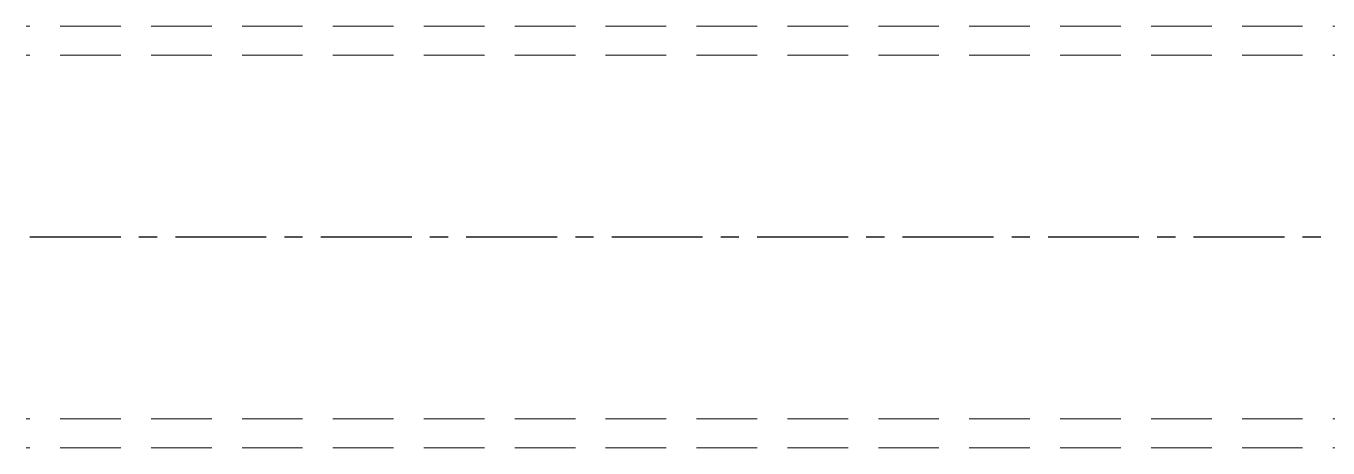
# Model space of a CAD drawing. Header units: millimetres. Extents: x -157642 to 241542, y -22875 to 31024.
# Drawn here: x -157642 to -152271, y 9305 to 11045 of the extents above; entities that cross this region are included whole.
import ezdxf

# ---------------------------------------------------------------- set-up
doc = ezdxf.new("R2010")
doc.units = ezdxf.units.MM
doc.header["$LTSCALE"] = 100
doc.header["$MEASUREMENT"] = 0
doc.linetypes.add('CENTERX2', pattern=[4, 2.5, -0.5, 0.5, -0.5])
doc.linetypes.add('DASHED2', pattern=[0.375, 0.25, -0.125])
doc.layers.add('L1-DRAINAGE-TRANS_PIPE', color=230, linetype='CENTERX2')
doc.layers.add('pipe', color=23, linetype='DASHED2', lineweight=0)

msp = doc.modelspace()

# ---------------------------------------------------------------- linework, layer by layer
at = {"layer": 'L1-DRAINAGE-TRANS_PIPE', "ltscale": 1.5}
msp.add_lwpolyline([(-148250.6, 10175.1), (-157641.5, 10175.1)], dxfattribs=at)
at = {"layer": 'pipe', "ltscale": 10}
for points in [[(-148250.6, 11045.1), (-157641.5, 11045.1)], [(-148250.6, 10925.1), (-157641.5, 10925.1)], [(-148250.6, 9425.1), (-157641.5, 9425.1)], [(-148250.6, 9305.1), (-157641.5, 9305.1)]]:
    msp.add_lwpolyline(points, dxfattribs=at)

doc.saveas('drawing.dxf')
